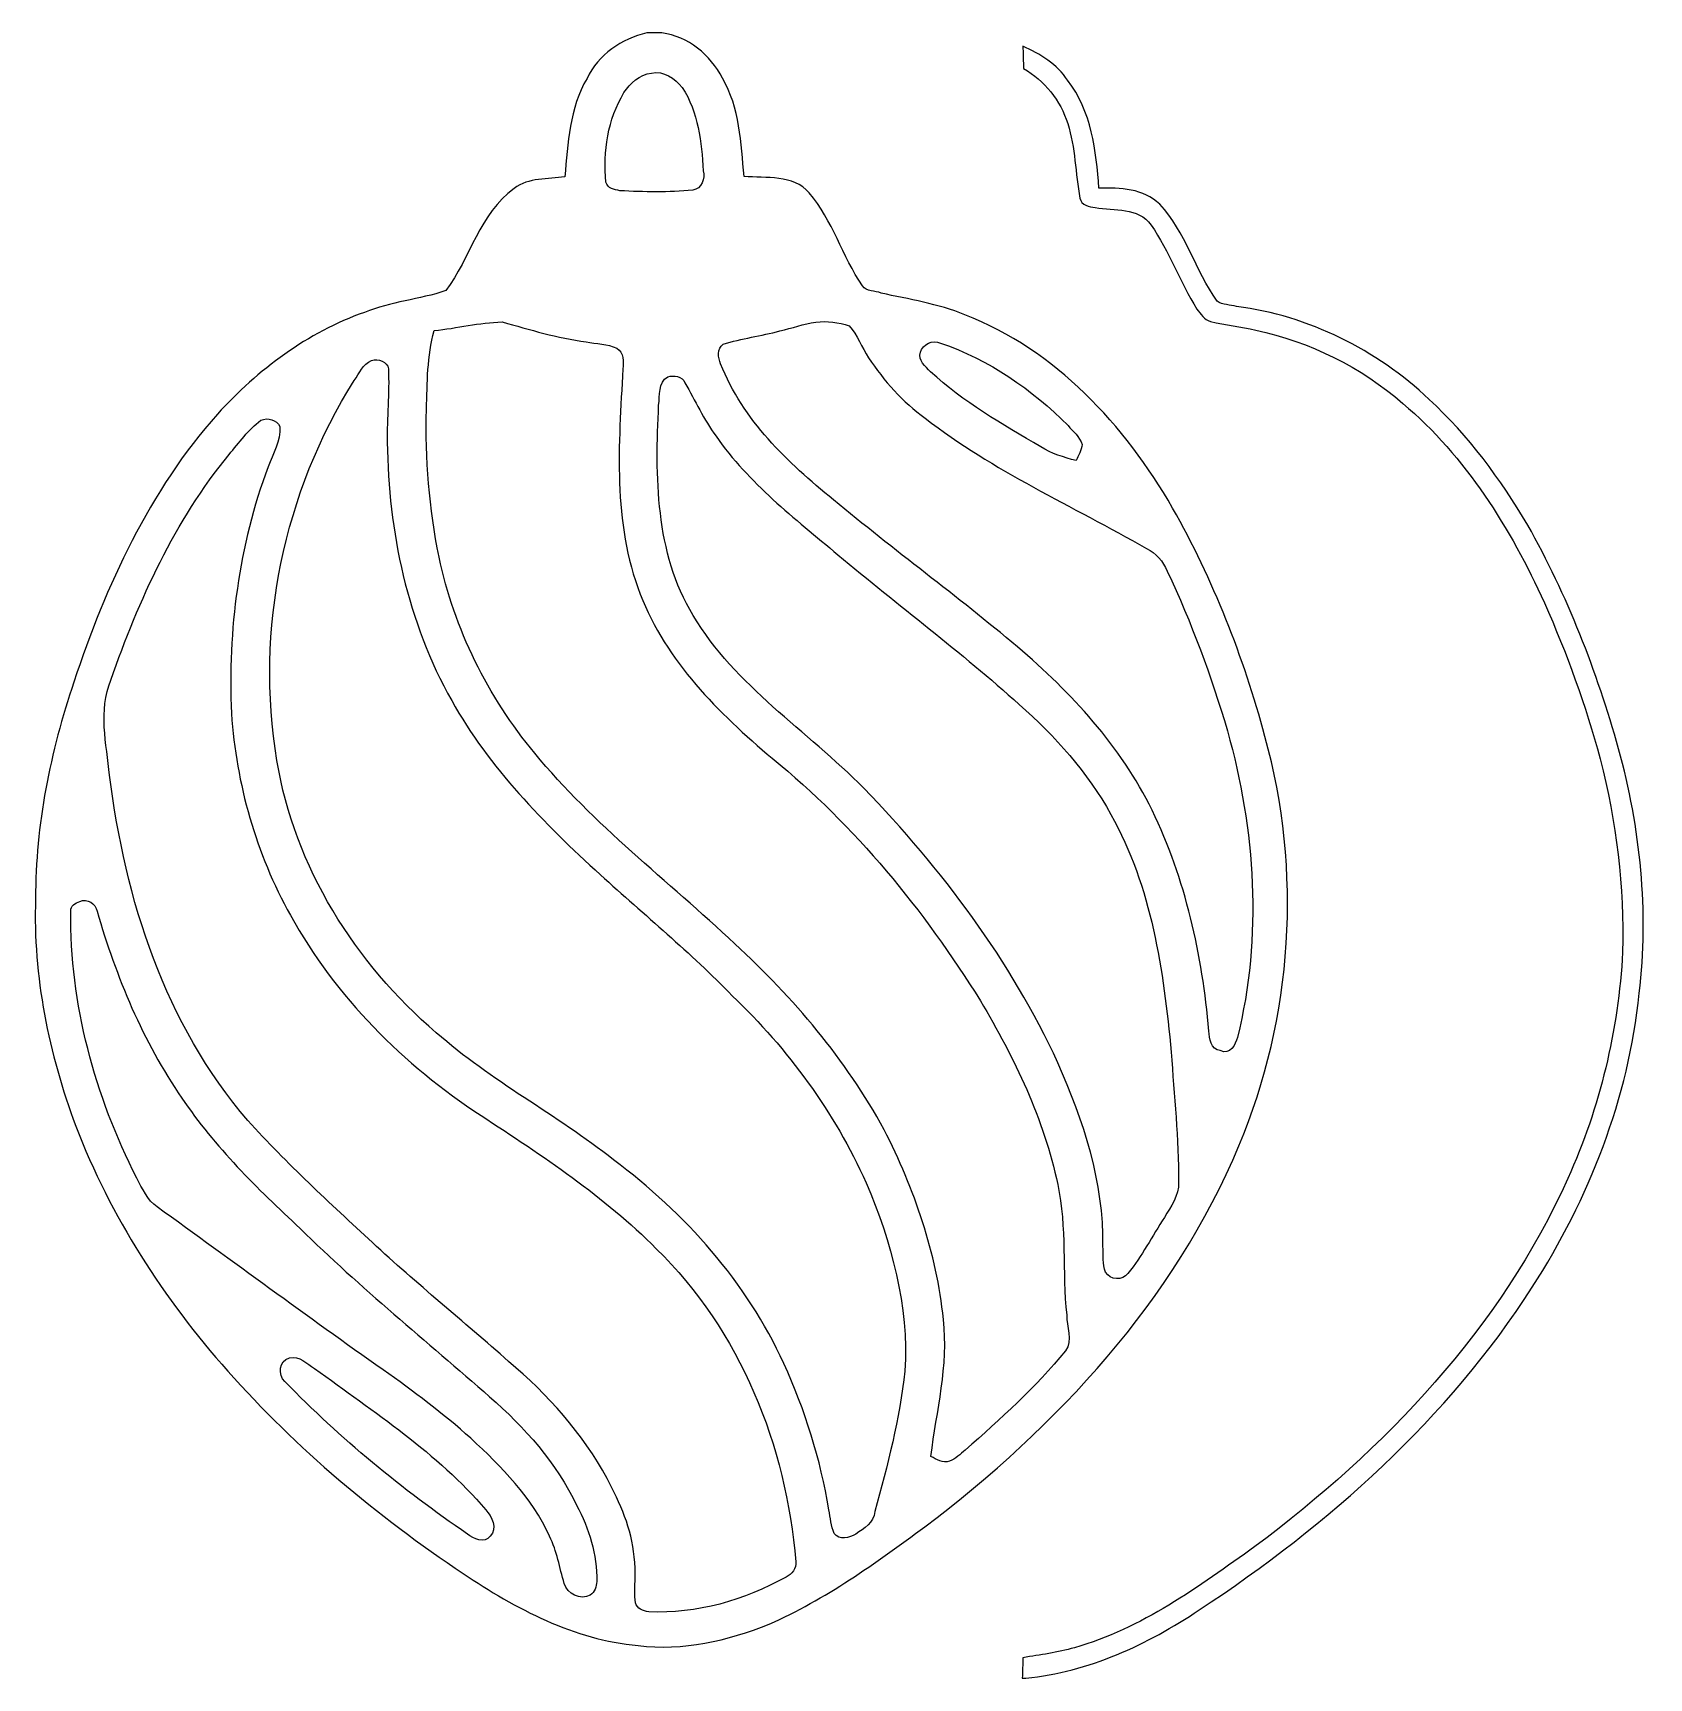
# Model space of a CAD drawing. Header units: centimetres. Extents: x -13.8 to 13.9, y -14.1 to 14.1.
import ezdxf

# ---------------------------------------------------------------- set-up
doc = ezdxf.new("R2010")
doc.units = ezdxf.units.CM
doc.header["$MEASUREMENT"] = 0
doc.layers.add('Camada 1', color=7, linetype='Continuous')

msp = doc.modelspace()

# ---------------------------------------------------------------- linework, layer by layer
at = {"layer": 'Camada 1', "color": 205}
for points, knots in [([(-3.27025, 14.11111), (-3.27025, 14.11111), (-3.01378, 14.11111), (-3.01378, 14.11111), (-3.01378, 14.11111), (-2.56152, 14.04902), (-2.18087, 13.7347), (-1.97626, 13.335), (-1.97626, 13.335), (-1.67746, 12.82735), (-1.65523, 12.22199), (-1.60479, 11.65013), (-1.60479, 11.65013), (-1.22767, 11.61415), (-0.75741, 11.68753), (-0.48648, 11.36579), (-0.48648, 11.36579), (-0.08678, 10.89448), (0.08361, 10.28135), (0.4251, 9.77194), (0.4251, 9.77194), (0.49671, 9.67175), (0.64488, 9.69186), (0.74648, 9.64671), (0.74648, 9.64671), (1.23014, 9.54405), (1.72297, 9.4622), (2.18369, 9.27559), (2.18369, 9.27559), (3.74332, 8.67269), (4.92866, 7.38258), (5.74957, 5.96053), (5.74957, 5.96053), (6.44349, 4.73075), (6.96771, 3.40642), (7.33284, 2.04329), (7.33284, 2.04329), (7.97419, -0.26106), (7.81509, -2.77671), (6.88693, -4.98087), (6.88693, -4.98087), (5.77956, -7.63235), (3.76414, -9.80017), (1.49719, -11.51678), (1.49719, -11.51678), (0.64946, -12.13555), (-0.20567, -12.76597), (-1.1744, -13.18436), (-1.1744, -13.18436), (-1.88348, -13.47188), (-2.6543, -13.64756), (-3.42265, -13.55196), (-3.42265, -13.55196), (-4.52261, -13.456), (-5.52344, -12.92225), (-6.42408, -12.31688), (-6.42408, -12.31688), (-7.90434, -11.3284), (-9.28264, -10.17658), (-10.46515, -8.84308), (-10.46515, -8.84308), (-11.56405, -7.60518), (-12.47634, -6.19054), (-13.07218, -4.64256), (-13.07218, -4.64256), (-13.53502, -3.39866), (-13.80737, -2.07186), (-13.76221, -0.74048), (-13.76221, -0.74048), (-13.76186, 0.52493), (-13.51068, 1.78047), (-13.10358, 2.97568), (-13.10358, 2.97568), (-12.55607, 4.63127), (-11.81065, 6.25898), (-10.64084, 7.57167), (-10.64084, 7.57167), (-9.94763, 8.33402), (-9.09426, 8.9729), (-8.11671, 9.31757), (-8.11671, 9.31757), (-7.66868, 9.50242), (-7.1762, 9.53523), (-6.72218, 9.68975), (-6.72218, 9.68975), (-6.2992, 10.24996), (-6.14468, 11.01231), (-5.55025, 11.4434), (-5.55025, 11.4434), (-5.29943, 11.63144), (-4.97346, 11.59933), (-4.6796, 11.64202), (-4.6796, 11.64202), (-4.62809, 12.21493), (-4.59811, 12.82347), (-4.29824, 13.33147), (-4.29824, 13.33147), (-4.10563, 13.73752), (-3.70205, 14.01445), (-3.27025, 14.11111), (-3.27025, 14.11111), (-3.27025, 14.11111), (-3.27025, 14.11111), (-3.27025, 14.11111)], [0, 0, 0, 0, 0.03703704, 0.03703704, 0.03703704, 0.03703704, 0.07407407, 0.07407407, 0.07407407, 0.07407407, 0.11111111, 0.11111111, 0.11111111, 0.11111111, 0.14814815, 0.14814815, 0.14814815, 0.14814815, 0.18518519, 0.18518519, 0.18518519, 0.18518519, 0.22222222, 0.22222222, 0.22222222, 0.22222222, 0.25925926, 0.25925926, 0.25925926, 0.25925926, 0.2962963, 0.2962963, 0.2962963, 0.2962963, 0.33333333, 0.33333333, 0.33333333, 0.33333333, 0.37037037, 0.37037037, 0.37037037, 0.37037037, 0.40740741, 0.40740741, 0.40740741, 0.40740741, 0.44444444, 0.44444444, 0.44444444, 0.44444444, 0.48148148, 0.48148148, 0.48148148, 0.48148148, 0.51851852, 0.51851852, 0.51851852, 0.51851852, 0.55555556, 0.55555556, 0.55555556, 0.55555556, 0.59259259, 0.59259259, 0.59259259, 0.59259259, 0.62962963, 0.62962963, 0.62962963, 0.62962963, 0.66666667, 0.66666667, 0.66666667, 0.66666667, 0.7037037, 0.7037037, 0.7037037, 0.7037037, 0.74074074, 0.74074074, 0.74074074, 0.74074074, 0.77777778, 0.77777778, 0.77777778, 0.77777778, 0.81481481, 0.81481481, 0.81481481, 0.81481481, 0.85185185, 0.85185185, 0.85185185, 0.85185185, 0.88888889, 0.88888889, 0.88888889, 0.88888889, 0.92592593, 0.92592593, 0.92592593, 0.92592593, 1, 1, 1, 1]), ([(3.17959, 13.88357), (3.47486, 13.74775), (3.7659, 13.577), (3.94758, 13.2976), (3.94758, 13.2976), (4.35857, 12.77302), (4.43794, 12.08934), (4.48416, 11.44693), (4.48416, 11.44693), (4.84822, 11.45857), (5.25004, 11.44129), (5.52803, 11.17212), (5.52803, 11.17212), (5.97782, 10.69869), (6.13445, 10.03441), (6.51228, 9.51159), (6.51228, 9.51159), (6.60929, 9.44351), (6.73488, 9.44492), (6.84812, 9.41952), (6.84812, 9.41952), (8.0832, 9.259), (9.24877, 8.67586), (10.15189, 7.82355), (10.15189, 7.82355), (10.82745, 7.20266), (11.37567, 6.45619), (11.84169, 5.66879), (11.84169, 5.66879), (12.5222, 4.46264), (13.02808, 3.16371), (13.40132, 1.83162), (13.40132, 1.83162), (13.77597, 0.47096), (13.9252, -0.9585), (13.75692, -2.36361), (13.75692, -2.36361), (13.57348, -4.16384), (12.89367, -5.88962), (11.92107, -7.40657), (11.92107, -7.40657), (10.47185, -9.66117), (8.43139, -11.47868), (6.20466, -12.94236), (6.20466, -12.94236), (5.31354, -13.5389), (4.30847, -14.00704), (3.23003, -14.11111), (3.23003, -14.11111), (3.23003, -14.11111), (3.17006, -14.11111), (3.17006, -14.11111), (3.17006, -14.11111), (3.17429, -13.99505), (3.17641, -13.87545), (3.1817, -13.7608), (3.1817, -13.7608), (3.47733, -13.71282), (3.77507, -13.6719), (4.06435, -13.59112), (4.06435, -13.59112), (5.21864, -13.26727), (6.19972, -12.53949), (7.16209, -11.85369), (7.16209, -11.85369), (9.38883, -10.1921), (11.38379, -8.1033), (12.52925, -5.54284), (12.52925, -5.54284), (13.08312, -4.32153), (13.3992, -2.99438), (13.47082, -1.65594), (13.47082, -1.65594), (13.49692, -0.54046), (13.36781, 0.5782), (13.08629, 1.6577), (13.08629, 1.6577), (12.83829, 2.57351), (12.51162, 3.4671), (12.13026, 4.33529), (12.13026, 4.33529), (11.54395, 5.61234), (10.78124, 6.84177), (9.69786, 7.75652), (9.69786, 7.75652), (8.98102, 8.38024), (8.10401, 8.80992), (7.17726, 9.01382), (7.17726, 9.01382), (6.91974, 9.07133), (6.65586, 9.09567), (6.40009, 9.16129), (6.40009, 9.16129), (6.2925, 9.1881), (6.23076, 9.29358), (6.16514, 9.3733), (6.16514, 9.3733), (5.87199, 9.83615), (5.69242, 10.36355), (5.38057, 10.81581), (5.38057, 10.81581), (5.15796, 11.13155), (4.75086, 11.04829), (4.42136, 11.11638), (4.42136, 11.11638), (4.318, 11.12732), (4.1783, 11.15554), (4.1596, 11.2776), (4.1596, 11.2776), (4.07987, 11.70164), (4.08164, 12.14226), (3.94864, 12.55536), (3.94864, 12.55536), (3.82482, 12.95294), (3.55106, 13.2909), (3.19158, 13.50186), (3.19158, 13.50186), (3.18876, 13.59747), (3.18276, 13.78797), (3.17959, 13.88357)], [0, 0, 0, 0, 0.03225806, 0.03225806, 0.03225806, 0.03225806, 0.06451613, 0.06451613, 0.06451613, 0.06451613, 0.09677419, 0.09677419, 0.09677419, 0.09677419, 0.12903226, 0.12903226, 0.12903226, 0.12903226, 0.16129032, 0.16129032, 0.16129032, 0.16129032, 0.19354839, 0.19354839, 0.19354839, 0.19354839, 0.22580645, 0.22580645, 0.22580645, 0.22580645, 0.25806452, 0.25806452, 0.25806452, 0.25806452, 0.29032258, 0.29032258, 0.29032258, 0.29032258, 0.32258065, 0.32258065, 0.32258065, 0.32258065, 0.35483871, 0.35483871, 0.35483871, 0.35483871, 0.38709677, 0.38709677, 0.38709677, 0.38709677, 0.41935484, 0.41935484, 0.41935484, 0.41935484, 0.4516129, 0.4516129, 0.4516129, 0.4516129, 0.48387097, 0.48387097, 0.48387097, 0.48387097, 0.51612903, 0.51612903, 0.51612903, 0.51612903, 0.5483871, 0.5483871, 0.5483871, 0.5483871, 0.58064516, 0.58064516, 0.58064516, 0.58064516, 0.61290323, 0.61290323, 0.61290323, 0.61290323, 0.64516129, 0.64516129, 0.64516129, 0.64516129, 0.67741935, 0.67741935, 0.67741935, 0.67741935, 0.70967742, 0.70967742, 0.70967742, 0.70967742, 0.74193548, 0.74193548, 0.74193548, 0.74193548, 0.77419355, 0.77419355, 0.77419355, 0.77419355, 0.80645161, 0.80645161, 0.80645161, 0.80645161, 0.83870968, 0.83870968, 0.83870968, 0.83870968, 0.87096774, 0.87096774, 0.87096774, 0.87096774, 0.90322581, 0.90322581, 0.90322581, 0.90322581, 0.93548387, 0.93548387, 0.93548387, 0.93548387, 1, 1, 1, 1]), ([(-3.19546, 13.42037), (-3.39725, 13.39885), (-3.55706, 13.2468), (-3.66501, 13.08594), (-3.66501, 13.08594), (-3.94406, 12.63015), (-4.02449, 12.07382), (-3.97439, 11.54889), (-3.97439, 11.54889), (-3.94723, 11.44482), (-3.82693, 11.42012), (-3.73556, 11.40425), (-3.73556, 11.40425), (-3.31893, 11.3799), (-2.89948, 11.37497), (-2.4832, 11.41307), (-2.4832, 11.41307), (-2.33609, 11.43529), (-2.26695, 11.61274), (-2.30611, 11.74609), (-2.30611, 11.74609), (-2.3301, 12.2368), (-2.39183, 12.75256), (-2.66488, 13.17484), (-2.66488, 13.17484), (-2.79224, 13.32865), (-2.98309, 13.46764), (-3.19546, 13.42037), (-3.19546, 13.42037), (-3.19546, 13.42037), (-3.19546, 13.42037), (-3.19546, 13.42037)], [0, 0, 0, 0, 0.11111111, 0.11111111, 0.11111111, 0.11111111, 0.22222222, 0.22222222, 0.22222222, 0.22222222, 0.33333333, 0.33333333, 0.33333333, 0.33333333, 0.44444444, 0.44444444, 0.44444444, 0.44444444, 0.55555556, 0.55555556, 0.55555556, 0.55555556, 0.66666667, 0.66666667, 0.66666667, 0.66666667, 0.77777778, 0.77777778, 0.77777778, 0.77777778, 1, 1, 1, 1]), ([(-6.92079, 9.00359), (-7.04532, 8.56615), (-7.03897, 8.10648), (-7.0552, 7.65563), (-7.0552, 7.65563), (-7.07566, 6.80614), (-7.00864, 5.95312), (-6.83789, 5.11986), (-6.83789, 5.11986), (-6.57754, 3.88585), (-6.00216, 2.72239), (-5.19571, 1.75401), (-5.19571, 1.75401), (-4.18712, 0.52846), (-2.9143, -0.43392), (-1.76248, -1.51553), (-1.76248, -1.51553), (-0.75636, -2.44122), (0.14182, -3.49956), (0.79939, -4.70323), (0.79939, -4.70323), (1.31657, -5.71959), (1.69827, -6.81919), (1.81716, -7.95761), (1.81716, -7.95761), (1.90641, -8.75136), (1.69933, -9.52641), (1.60126, -10.30711), (1.60126, -10.30711), (1.70074, -10.35897), (1.80058, -10.4334), (1.92334, -10.38895), (1.92334, -10.38895), (2.02882, -10.35332), (2.10608, -10.26654), (2.19075, -10.19951), (2.19075, -10.19951), (2.79576, -9.6654), (3.39866, -9.12213), (3.91195, -8.49736), (3.91195, -8.49736), (4.04001, -8.31744), (3.92183, -8.07967), (3.93277, -7.88282), (3.93277, -7.88282), (3.84704, -7.13846), (3.93982, -6.37928), (3.77754, -5.64409), (3.77754, -5.64409), (3.54154, -4.51908), (3.03601, -3.47133), (2.45004, -2.49026), (2.45004, -2.49026), (1.47884, -0.93698), (0.30445, 0.50659), (-1.11972, 1.66758), (-1.11972, 1.66758), (-2.04399, 2.4451), (-2.9464, 3.33199), (-3.38526, 4.4831), (-3.38526, 4.4831), (-3.86221, 5.71147), (-3.75638, 7.05873), (-3.683, 8.34637), (-3.683, 8.34637), (-3.68088, 8.46878), (-3.65936, 8.63212), (-3.78601, 8.70126), (-3.78601, 8.70126), (-3.94935, 8.78029), (-4.14055, 8.77429), (-4.31482, 8.81168), (-4.31482, 8.81168), (-4.80589, 8.87307), (-5.27967, 9.02123), (-5.75451, 9.15317), (-5.75451, 9.15317), (-6.14574, 9.1447), (-6.53168, 9.04452), (-6.92079, 9.00359), (-6.92079, 9.00359), (-6.92079, 9.00359), (-6.92079, 9.00359), (-6.92079, 9.00359)], [0, 0, 0, 0, 0.04545455, 0.04545455, 0.04545455, 0.04545455, 0.09090909, 0.09090909, 0.09090909, 0.09090909, 0.13636364, 0.13636364, 0.13636364, 0.13636364, 0.18181818, 0.18181818, 0.18181818, 0.18181818, 0.22727273, 0.22727273, 0.22727273, 0.22727273, 0.27272727, 0.27272727, 0.27272727, 0.27272727, 0.31818182, 0.31818182, 0.31818182, 0.31818182, 0.36363636, 0.36363636, 0.36363636, 0.36363636, 0.40909091, 0.40909091, 0.40909091, 0.40909091, 0.45454545, 0.45454545, 0.45454545, 0.45454545, 0.5, 0.5, 0.5, 0.5, 0.54545455, 0.54545455, 0.54545455, 0.54545455, 0.59090909, 0.59090909, 0.59090909, 0.59090909, 0.63636364, 0.63636364, 0.63636364, 0.63636364, 0.68181818, 0.68181818, 0.68181818, 0.68181818, 0.72727273, 0.72727273, 0.72727273, 0.72727273, 0.77272727, 0.77272727, 0.77272727, 0.77272727, 0.81818182, 0.81818182, 0.81818182, 0.81818182, 0.86363636, 0.86363636, 0.86363636, 0.86363636, 0.90909091, 0.90909091, 0.90909091, 0.90909091, 1, 1, 1, 1]), ([(-0.37183, 9.14753), (-0.58244, 9.12248), (-0.78317, 9.04628), (-0.98884, 8.99971), (-0.98884, 8.99971), (-1.31163, 8.91011), (-1.64606, 8.87236), (-1.96568, 8.77147), (-1.96568, 8.77147), (-2.06798, 8.69421), (-2.05317, 8.54004), (-2.0066, 8.4335), (-2.0066, 8.4335), (-1.62489, 7.47324), (-0.86113, 6.73735), (-0.06985, 6.10341), (-0.06985, 6.10341), (0.96344, 5.23946), (2.05528, 4.44853), (3.08504, 3.58034), (3.08504, 3.58034), (4.0132, 2.794), (4.85563, 1.87501), (5.39856, 0.77682), (5.39856, 0.77682), (5.97217, -0.40464), (6.25722, -1.7078), (6.37152, -3.01096), (6.37152, -3.01096), (6.38034, -3.13443), (6.40327, -3.33446), (6.56555, -3.34716), (6.56555, -3.34716), (6.74123, -3.42829), (6.8266, -3.24732), (6.86117, -3.11926), (6.86117, -3.11926), (7.29121, -1.39312), (7.16915, 0.43815), (6.68972, 2.1403), (6.68972, 2.1403), (6.41421, 3.07728), (6.07131, 3.99556), (5.65679, 4.88033), (5.65679, 4.88033), (5.58553, 5.0479), (5.46735, 5.18724), (5.30154, 5.26662), (5.30154, 5.26662), (4.02731, 5.99581), (2.67053, 6.59553), (1.5046, 7.50041), (1.5046, 7.50041), (1.11619, 7.77875), (0.79587, 8.14282), (0.5334, 8.53969), (0.5334, 8.53969), (0.41698, 8.71961), (0.33867, 8.92492), (0.19897, 9.08826), (0.19897, 9.08826), (0.01482, 9.14294), (-0.17992, 9.1761), (-0.37183, 9.14753), (-0.37183, 9.14753), (-0.37183, 9.14753), (-0.37183, 9.14753), (-0.37183, 9.14753)], [0, 0, 0, 0, 0.05555556, 0.05555556, 0.05555556, 0.05555556, 0.11111111, 0.11111111, 0.11111111, 0.11111111, 0.16666667, 0.16666667, 0.16666667, 0.16666667, 0.22222222, 0.22222222, 0.22222222, 0.22222222, 0.27777778, 0.27777778, 0.27777778, 0.27777778, 0.33333333, 0.33333333, 0.33333333, 0.33333333, 0.38888889, 0.38888889, 0.38888889, 0.38888889, 0.44444444, 0.44444444, 0.44444444, 0.44444444, 0.5, 0.5, 0.5, 0.5, 0.55555556, 0.55555556, 0.55555556, 0.55555556, 0.61111111, 0.61111111, 0.61111111, 0.61111111, 0.66666667, 0.66666667, 0.66666667, 0.66666667, 0.72222222, 0.72222222, 0.72222222, 0.72222222, 0.77777778, 0.77777778, 0.77777778, 0.77777778, 0.83333333, 0.83333333, 0.83333333, 0.83333333, 0.88888889, 0.88888889, 0.88888889, 0.88888889, 1, 1, 1, 1]), ([(1.42099, 8.63177), (1.37266, 8.49242), (1.51518, 8.38941), (1.59526, 8.29839), (1.59526, 8.29839), (2.15935, 7.78016), (2.82892, 7.39704), (3.48615, 7.00969), (3.48615, 7.00969), (3.67206, 6.89328), (3.88479, 6.83048), (4.0954, 6.77369), (4.0954, 6.77369), (4.12997, 6.8647), (4.19029, 6.95149), (4.19488, 7.05097), (4.19488, 7.05097), (4.15713, 7.18397), (4.03719, 7.27287), (3.95605, 7.37729), (3.95605, 7.37729), (3.33798, 7.99535), (2.59715, 8.50547), (1.76777, 8.79122), (1.76777, 8.79122), (1.62983, 8.85331), (1.46262, 8.77676), (1.42099, 8.63177), (1.42099, 8.63177), (1.42099, 8.63177), (1.42099, 8.63177), (1.42099, 8.63177)], [0, 0, 0, 0, 0.11111111, 0.11111111, 0.11111111, 0.11111111, 0.22222222, 0.22222222, 0.22222222, 0.22222222, 0.33333333, 0.33333333, 0.33333333, 0.33333333, 0.44444444, 0.44444444, 0.44444444, 0.44444444, 0.55555556, 0.55555556, 0.55555556, 0.55555556, 0.66666667, 0.66666667, 0.66666667, 0.66666667, 0.77777778, 0.77777778, 0.77777778, 0.77777778, 1, 1, 1, 1]), ([(-7.99535, 8.49101), (-8.14599, 8.43633), (-8.20314, 8.26664), (-8.2931, 8.15022), (-8.2931, 8.15022), (-9.50419, 6.23288), (-9.99525, 3.86609), (-9.61954, 1.62736), (-9.61954, 1.62736), (-9.31933, -0.19614), (-8.27934, -1.8475), (-6.88516, -3.03989), (-6.88516, -3.03989), (-5.94713, -3.86891), (-4.82353, -4.44535), (-3.84528, -5.22076), (-3.84528, -5.22076), (-2.61585, -6.13445), (-1.5621, -7.3159), (-0.9211, -8.71573), (-0.9211, -8.71573), (-0.55915, -9.51406), (-0.28928, -10.35685), (-0.15205, -11.22362), (-0.15205, -11.22362), (-0.11924, -11.35697), (-0.11959, -11.50408), (-0.05786, -11.63002), (-0.05786, -11.63002), (0.02611, -11.75032), (0.20532, -11.70834), (0.31362, -11.64025), (0.31362, -11.64025), (0.45191, -11.54218), (0.62689, -11.4487), (0.63676, -11.25502), (0.63676, -11.25502), (0.86113, -10.46445), (1.06327, -9.66223), (1.15464, -8.84379), (1.15464, -8.84379), (1.22731, -7.72865), (0.9204, -6.63046), (0.48966, -5.61234), (0.48966, -5.61234), (-0.05327, -4.40514), (-0.84878, -3.31752), (-1.80728, -2.407), (-1.80728, -2.407), (-2.51919, -1.6697), (-3.31117, -1.01812), (-4.07035, -0.33161), (-4.07035, -0.33161), (-5.03837, 0.5528), (-5.97747, 1.50248), (-6.62093, 2.65642), (-6.62093, 2.65642), (-7.37976, 4.00085), (-7.71102, 5.55554), (-7.72583, 7.09048), (-7.72583, 7.09048), (-7.73747, 7.50993), (-7.68562, 7.92833), (-7.70784, 8.34707), (-7.70784, 8.34707), (-7.72054, 8.4769), (-7.88705, 8.52629), (-7.99535, 8.49101), (-7.99535, 8.49101), (-7.99535, 8.49101), (-7.99535, 8.49101), (-7.99535, 8.49101)], [0, 0, 0, 0, 0.05263158, 0.05263158, 0.05263158, 0.05263158, 0.10526316, 0.10526316, 0.10526316, 0.10526316, 0.15789474, 0.15789474, 0.15789474, 0.15789474, 0.21052632, 0.21052632, 0.21052632, 0.21052632, 0.26315789, 0.26315789, 0.26315789, 0.26315789, 0.31578947, 0.31578947, 0.31578947, 0.31578947, 0.36842105, 0.36842105, 0.36842105, 0.36842105, 0.42105263, 0.42105263, 0.42105263, 0.42105263, 0.47368421, 0.47368421, 0.47368421, 0.47368421, 0.52631579, 0.52631579, 0.52631579, 0.52631579, 0.57894737, 0.57894737, 0.57894737, 0.57894737, 0.63157895, 0.63157895, 0.63157895, 0.63157895, 0.68421053, 0.68421053, 0.68421053, 0.68421053, 0.73684211, 0.73684211, 0.73684211, 0.73684211, 0.78947368, 0.78947368, 0.78947368, 0.78947368, 0.84210526, 0.84210526, 0.84210526, 0.84210526, 0.89473684, 0.89473684, 0.89473684, 0.89473684, 1, 1, 1, 1]), ([(-2.915, 8.21337), (-3.07975, 8.11565), (-3.04835, 7.8874), (-3.06987, 7.72654), (-3.06987, 7.72654), (-3.12808, 6.51228), (-3.13196, 5.19395), (-2.47756, 4.11939), (-2.47756, 4.11939), (-1.75331, 2.90548), (-0.52811, 2.1396), (0.45085, 1.15641), (0.45085, 1.15641), (1.78964, -0.23389), (2.97215, -1.79776), (3.78037, -3.55776), (3.78037, -3.55776), (4.21781, -4.54836), (4.57553, -5.60846), (4.55224, -6.70348), (4.55224, -6.70348), (4.56882, -6.84918), (4.53954, -7.00969), (4.59881, -7.14939), (4.59881, -7.14939), (4.6803, -7.28169), (4.88774, -7.29897), (4.98334, -7.17127), (4.98334, -7.17127), (5.22041, -6.87035), (5.40138, -6.52921), (5.60917, -6.20818), (5.60917, -6.20818), (5.71465, -6.02156), (5.86246, -5.83565), (5.85011, -5.60881), (5.85011, -5.60881), (5.85682, -4.86128), (5.77144, -4.11692), (5.72664, -3.37185), (5.72664, -3.37185), (5.59047, -1.97626), (5.39115, -0.53446), (4.68877, 0.70379), (4.68877, 0.70379), (4.29189, 1.42557), (3.73098, 2.04541), (3.1182, 2.58974), (3.1182, 2.58974), (2.11914, 3.49109), (1.03787, 4.29436), (0.00741, 5.15832), (0.00741, 5.15832), (-0.73801, 5.78344), (-1.52435, 6.38669), (-2.08562, 7.19314), (-2.08562, 7.19314), (-2.29411, 7.47959), (-2.4451, 7.80168), (-2.61902, 8.1086), (-2.61902, 8.1086), (-2.66171, 8.22466), (-2.8127, 8.24159), (-2.915, 8.21337), (-2.915, 8.21337), (-2.915, 8.21337), (-2.915, 8.21337), (-2.915, 8.21337)], [0, 0, 0, 0, 0.05555556, 0.05555556, 0.05555556, 0.05555556, 0.11111111, 0.11111111, 0.11111111, 0.11111111, 0.16666667, 0.16666667, 0.16666667, 0.16666667, 0.22222222, 0.22222222, 0.22222222, 0.22222222, 0.27777778, 0.27777778, 0.27777778, 0.27777778, 0.33333333, 0.33333333, 0.33333333, 0.33333333, 0.38888889, 0.38888889, 0.38888889, 0.38888889, 0.44444444, 0.44444444, 0.44444444, 0.44444444, 0.5, 0.5, 0.5, 0.5, 0.55555556, 0.55555556, 0.55555556, 0.55555556, 0.61111111, 0.61111111, 0.61111111, 0.61111111, 0.66666667, 0.66666667, 0.66666667, 0.66666667, 0.72222222, 0.72222222, 0.72222222, 0.72222222, 0.77777778, 0.77777778, 0.77777778, 0.77777778, 0.83333333, 0.83333333, 0.83333333, 0.83333333, 0.88888889, 0.88888889, 0.88888889, 0.88888889, 1, 1, 1, 1]), ([(-9.89542, 7.46513), (-10.1099, 7.30391), (-10.26901, 7.08095), (-10.44116, 6.87776), (-10.44116, 6.87776), (-11.37461, 5.74287), (-11.98598, 4.38679), (-12.46964, 3.00955), (-12.46964, 3.00955), (-12.68554, 2.48567), (-12.54548, 1.91735), (-12.49045, 1.37548), (-12.49045, 1.37548), (-12.22587, -0.75071), (-11.54077, -2.90124), (-10.11872, -4.54448), (-10.11872, -4.54448), (-9.45303, -5.28884), (-8.71079, -5.96018), (-7.98195, -6.64139), (-7.98195, -6.64139), (-7.22277, -7.34342), (-6.41738, -7.99218), (-5.6448, -8.67869), (-5.6448, -8.67869), (-4.97276, -9.2463), (-4.37268, -9.91164), (-3.95287, -10.68952), (-3.95287, -10.68952), (-3.73556, -11.10932), (-3.52813, -11.551), (-3.49038, -12.02972), (-3.49038, -12.02972), (-3.43852, -12.29078), (-3.50802, -12.55607), (-3.46675, -12.81783), (-3.46675, -12.81783), (-3.44311, -12.91802), (-3.33446, -12.96529), (-3.24062, -12.97411), (-3.24062, -12.97411), (-2.41759, -13.01432), (-1.59949, -12.7762), (-0.88477, -12.37791), (-0.88477, -12.37791), (-0.78352, -12.33135), (-0.70379, -12.22939), (-0.71861, -12.11404), (-0.71861, -12.11404), (-0.87736, -10.12754), (-1.67005, -8.14846), (-3.11115, -6.74476), (-3.11115, -6.74476), (-4.00262, -5.84835), (-5.06483, -5.15056), (-6.11717, -4.46087), (-6.11717, -4.46087), (-7.45278, -3.58987), (-8.61448, -2.42605), (-9.38777, -1.02482), (-9.38777, -1.02482), (-9.98044, 0.03281), (-10.31734, 1.22626), (-10.40165, 2.43381), (-10.40165, 2.43381), (-10.46268, 3.86539), (-10.27783, 5.3213), (-9.77053, 6.66574), (-9.77053, 6.66574), (-9.69116, 6.89328), (-9.5504, 7.10882), (-9.56804, 7.35965), (-9.56804, 7.35965), (-9.63119, 7.47219), (-9.77124, 7.52334), (-9.89542, 7.46513), (-9.89542, 7.46513), (-9.89542, 7.46513), (-9.89542, 7.46513), (-9.89542, 7.46513)], [0, 0, 0, 0, 0.04761905, 0.04761905, 0.04761905, 0.04761905, 0.0952381, 0.0952381, 0.0952381, 0.0952381, 0.14285714, 0.14285714, 0.14285714, 0.14285714, 0.19047619, 0.19047619, 0.19047619, 0.19047619, 0.23809524, 0.23809524, 0.23809524, 0.23809524, 0.28571429, 0.28571429, 0.28571429, 0.28571429, 0.33333333, 0.33333333, 0.33333333, 0.33333333, 0.38095238, 0.38095238, 0.38095238, 0.38095238, 0.42857143, 0.42857143, 0.42857143, 0.42857143, 0.47619048, 0.47619048, 0.47619048, 0.47619048, 0.52380952, 0.52380952, 0.52380952, 0.52380952, 0.57142857, 0.57142857, 0.57142857, 0.57142857, 0.61904762, 0.61904762, 0.61904762, 0.61904762, 0.66666667, 0.66666667, 0.66666667, 0.66666667, 0.71428571, 0.71428571, 0.71428571, 0.71428571, 0.76190476, 0.76190476, 0.76190476, 0.76190476, 0.80952381, 0.80952381, 0.80952381, 0.80952381, 0.85714286, 0.85714286, 0.85714286, 0.85714286, 0.9047619, 0.9047619, 0.9047619, 0.9047619, 1, 1, 1, 1]), ([(-13.00409, -0.78881), (-13.07818, -0.80927), (-13.16214, -0.86572), (-13.15861, -0.95179), (-13.15861, -0.95179), (-13.17378, -2.54388), (-12.7448, -4.1215), (-12.02549, -5.53614), (-12.02549, -5.53614), (-11.92812, -5.71147), (-11.84345, -5.91079), (-11.67377, -6.02968), (-11.67377, -6.02968), (-10.38119, -6.95925), (-9.10167, -7.90681), (-7.79921, -8.82297), (-7.79921, -8.82297), (-7.2771, -9.18774), (-6.76981, -9.57509), (-6.2925, -9.99737), (-6.2925, -9.99737), (-5.76474, -10.48702), (-5.24298, -11.01372), (-4.94136, -11.67835), (-4.94136, -11.67835), (-4.81401, -11.93306), (-4.77238, -12.21846), (-4.68912, -12.48869), (-4.68912, -12.48869), (-4.64361, -12.6686), (-4.41007, -12.77796), (-4.24568, -12.688), (-4.24568, -12.688), (-4.16489, -12.64003), (-4.13844, -12.54019), (-4.13173, -12.4527), (-4.13173, -12.4527), (-4.13032, -11.99621), (-4.25979, -11.54571), (-4.4771, -11.14601), (-4.4771, -11.14601), (-4.82882, -10.42423), (-5.36469, -9.80722), (-5.97041, -9.28687), (-5.97041, -9.28687), (-7.05732, -8.32838), (-8.18832, -7.4175), (-9.2202, -6.39833), (-9.2202, -6.39833), (-9.95927, -5.71359), (-10.6867, -5.00098), (-11.25149, -4.16137), (-11.25149, -4.16137), (-11.92071, -3.1877), (-12.37862, -2.08492), (-12.70635, -0.95391), (-12.70635, -0.95391), (-12.73492, -0.82585), (-12.86863, -0.73272), (-13.00409, -0.78881), (-13.00409, -0.78881), (-13.00409, -0.78881), (-13.00409, -0.78881), (-13.00409, -0.78881)], [0, 0, 0, 0, 0.05882353, 0.05882353, 0.05882353, 0.05882353, 0.11764706, 0.11764706, 0.11764706, 0.11764706, 0.17647059, 0.17647059, 0.17647059, 0.17647059, 0.23529412, 0.23529412, 0.23529412, 0.23529412, 0.29411765, 0.29411765, 0.29411765, 0.29411765, 0.35294118, 0.35294118, 0.35294118, 0.35294118, 0.41176471, 0.41176471, 0.41176471, 0.41176471, 0.47058824, 0.47058824, 0.47058824, 0.47058824, 0.52941176, 0.52941176, 0.52941176, 0.52941176, 0.58823529, 0.58823529, 0.58823529, 0.58823529, 0.64705882, 0.64705882, 0.64705882, 0.64705882, 0.70588235, 0.70588235, 0.70588235, 0.70588235, 0.76470588, 0.76470588, 0.76470588, 0.76470588, 0.82352941, 0.82352941, 0.82352941, 0.82352941, 0.88235294, 0.88235294, 0.88235294, 0.88235294, 1, 1, 1, 1]), ([(-9.40647, -8.61871), (-9.58109, -8.66034), (-9.61108, -8.91364), (-9.48231, -9.02335), (-9.48231, -9.02335), (-8.53475, -10.00372), (-7.4743, -10.87226), (-6.34965, -11.64131), (-6.34965, -11.64131), (-6.25087, -11.72527), (-6.05649, -11.80606), (-5.96053, -11.67765), (-5.96053, -11.67765), (-5.82824, -11.54642), (-5.9309, -11.33687), (-6.03779, -11.22398), (-6.03779, -11.22398), (-6.86682, -10.24996), (-7.95302, -9.55005), (-8.97396, -8.79828), (-8.97396, -8.79828), (-9.11049, -8.72314), (-9.23184, -8.57603), (-9.40647, -8.61871)], [0, 0, 0, 0, 0.14285714, 0.14285714, 0.14285714, 0.14285714, 0.28571429, 0.28571429, 0.28571429, 0.28571429, 0.42857143, 0.42857143, 0.42857143, 0.42857143, 0.57142857, 0.57142857, 0.57142857, 0.57142857, 0.71428571, 0.71428571, 0.71428571, 0.71428571, 1, 1, 1, 1])]:
    msp.add_open_spline(points, degree=3, knots=knots, dxfattribs=at)

doc.saveas('drawing.dxf')
